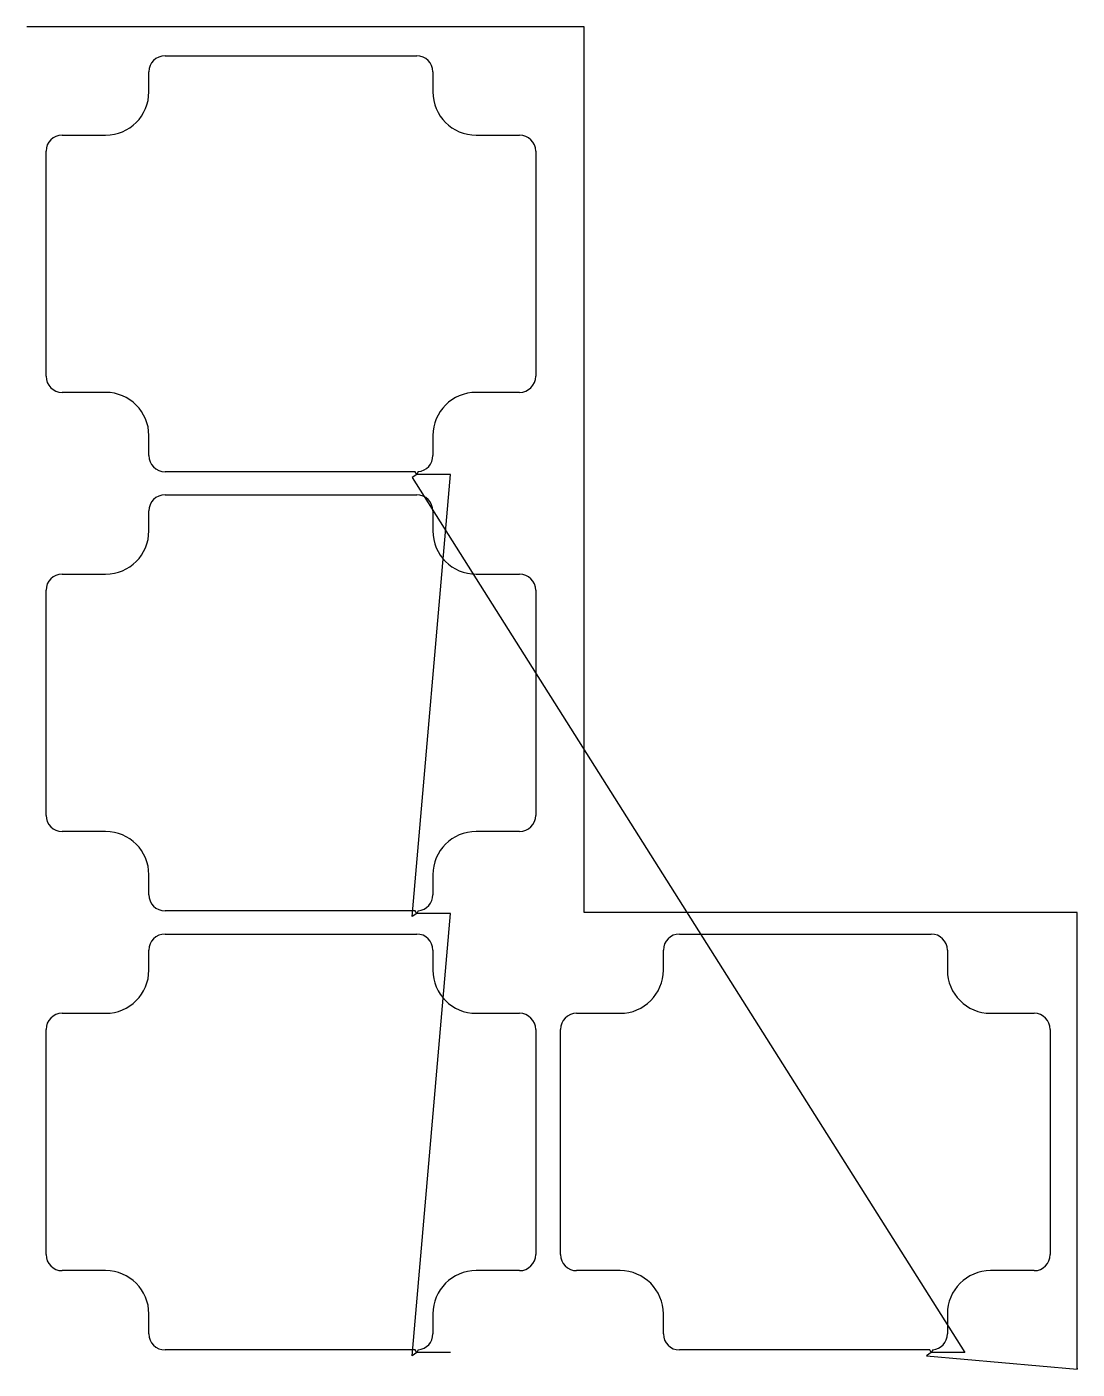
# Model space of a CAD drawing. Header units: metres. Extents: x 0 to 1026, y 0 to 1312.
import ezdxf

# ---------------------------------------------------------------- set-up
doc = ezdxf.new("R2010")
doc.units = ezdxf.units.M

msp = doc.modelspace()

# ---------------------------------------------------------------- linework, layer by layer
at = {"layer": 'TOOL_0'}
for p, q in [((1, 1311.813), (0, 1311.813)), ((544.673, 1311.813), (1, 1311.813)), ((544.673, 446.254), (544.673, 1311.813)), ((135.001, 1283.55), (381.001, 1283.55)), ((119.251, 1248.3), (119.251, 1267.8)), ((396.751, 1267.8), (396.751, 1248.3)), ((34.501, 1206.05), (77.001, 1206.05)), ((439.001, 1206.05), (481.501, 1206.05)), ((18.751, 970.3), (18.751, 1190.3)), ((497.251, 1190.3), (497.251, 970.3)), ((77.001, 954.55), (34.501, 954.55)), ((481.501, 954.55), (439.001, 954.55)), ((119.251, 892.8), (119.251, 912.3)), ((396.751, 912.3), (396.751, 892.8)), ((379.5, 877.05), (135.001, 877.05)), ((376.447, 442.21), (413.869, 874.486)), ((381.061, 874.486), (376.447, 871.31)), ((376.447, 871.31), (916.626, 16.187)), ((381.061, 874.486), (379.5, 877.05)), ((382.499, 877.121), (381.061, 874.486)), ((413.869, 874.486), (381.061, 874.486)), ((135.001, 854.45), (381.001, 854.45)), ((119.251, 819.2), (119.251, 838.7)), ((396.751, 838.7), (396.751, 819.2)), ((34.501, 776.95), (77.001, 776.95)), ((439.001, 776.95), (481.501, 776.95)), ((18.751, 541.2), (18.751, 761.2)), ((497.251, 761.2), (497.251, 541.2)), ((77.001, 525.45), (34.501, 525.45)), ((481.501, 525.45), (439.001, 525.45)), ((119.251, 463.7), (119.251, 483.2)), ((396.751, 483.2), (396.751, 463.7)), ((379.5, 447.95), (135.001, 447.95)), ((381.061, 445.386), (379.5, 447.95)), ((382.499, 448.021), (381.061, 445.386)), ((1026.333, 446.254), (544.673, 446.254)), ((1026.333, 1), (1026.333, 446.254)), ((376.447, 13.011), (413.869, 445.386)), ((381.061, 445.386), (376.447, 442.21)), ((413.869, 445.386), (381.061, 445.386)), ((135.001, 425.251), (381.001, 425.251)), ((637.758, 425.251), (883.758, 425.251)), ((119.251, 390.001), (119.251, 409.501)), ((396.751, 409.501), (396.751, 390.001)), ((622.008, 390.001), (622.008, 409.501)), ((899.508, 409.501), (899.508, 390.001)), ((34.501, 347.751), (77.001, 347.751)), ((439.001, 347.751), (481.501, 347.751)), ((537.258, 347.751), (579.758, 347.751)), ((941.758, 347.751), (984.258, 347.751)), ((18.751, 112.001), (18.751, 332.001)), ((497.251, 332.001), (497.251, 112.001)), ((521.508, 112.001), (521.508, 332.001)), ((1000.008, 332.001), (1000.008, 112.001)), ((77.001, 96.251), (34.501, 96.251)), ((481.501, 96.251), (439.001, 96.251)), ((579.758, 96.251), (537.258, 96.251)), ((984.258, 96.251), (941.758, 96.251)), ((119.251, 34.501), (119.251, 54.001)), ((396.751, 54.001), (396.751, 34.501)), ((622.008, 34.501), (622.008, 54.001)), ((899.508, 54.001), (899.508, 34.501)), ((379.5, 18.751), (135.001, 18.751)), ((381.061, 16.187), (376.447, 13.011)), ((381.061, 16.187), (379.5, 18.751)), ((382.499, 18.822), (381.061, 16.187)), ((413.869, 16.187), (381.061, 16.187)), ((882.257, 18.751), (637.758, 18.751)), ((883.818, 16.187), (879.204, 13.011)), ((883.818, 16.187), (882.257, 18.751)), ((885.256, 18.822), (883.818, 16.187)), ((916.626, 16.187), (883.818, 16.187)), ((879.204, 13.011), (1026.333, 0)), ((1026.333, 0), (1026.333, 1)), ((1026.333, 1), (1026.333, 0)), ((1026.333, 0), (1026.333, 1))]:
    msp.add_line(p, q, dxfattribs=at)
for centre, radius, start, end in [((135.001, 1267.8), 15.75, 90, 180), ((381.001, 1267.8), 15.75, 0, 90), ((77.001, 1248.3), 42.25, 270, 0), ((439.001, 1248.3), 42.25, 180, 270), ((34.501, 1190.3), 15.75, 90, 180), ((481.501, 1190.3), 15.75, 0, 90), ((34.501, 970.3), 15.75, 180, 270), ((481.501, 970.3), 15.75, 270, 0), ((77.001, 912.3), 42.25, 0, 90), ((439.001, 912.3), 42.25, 90, 180), ((135.001, 892.8), 15.75, 180, 270), ((381.001, 892.8), 15.75, 275.457577, 0), ((135.001, 838.7), 15.75, 90, 180), ((381.001, 838.7), 15.75, 0, 90), ((77.001, 819.2), 42.25, 270, 0), ((439.001, 819.2), 42.25, 180, 270), ((34.501, 761.2), 15.75, 90, 180), ((481.501, 761.2), 15.75, 0, 90), ((34.501, 541.2), 15.75, 180, 270), ((481.501, 541.2), 15.75, 270, 0), ((77.001, 483.2), 42.25, 0, 90), ((439.001, 483.2), 42.25, 90, 180), ((135.001, 463.7), 15.75, 180, 270), ((381.001, 463.7), 15.75, 275.457577, 0), ((135.001, 409.501), 15.75, 90, 180), ((381.001, 409.501), 15.75, 0, 90), ((637.758, 409.501), 15.75, 90, 180), ((883.758, 409.501), 15.75, 0, 90), ((77.001, 390.001), 42.25, 270, 0), ((439.001, 390.001), 42.25, 180, 270), ((579.758, 390.001), 42.25, 270, 0), ((941.758, 390.001), 42.25, 180, 270), ((34.501, 332.001), 15.75, 90, 180), ((481.501, 332.001), 15.75, 0, 90), ((537.258, 332.001), 15.75, 90, 180), ((984.258, 332.001), 15.75, 0, 90), ((34.501, 112.001), 15.75, 180, 270), ((481.501, 112.001), 15.75, 270, 0), ((537.258, 112.001), 15.75, 180, 270), ((984.258, 112.001), 15.75, 270, 0), ((77.001, 54.001), 42.25, 0, 90), ((439.001, 54.001), 42.25, 90, 180), ((579.758, 54.001), 42.25, 0, 90), ((941.758, 54.001), 42.25, 90, 180), ((135.001, 34.501), 15.75, 180, 270), ((381.001, 34.501), 15.75, 275.457577, 0), ((637.758, 34.501), 15.75, 180, 270), ((883.758, 34.501), 15.75, 275.457577, 0)]:
    msp.add_arc(centre, radius, start, end, dxfattribs=at)

doc.saveas('drawing.dxf')
